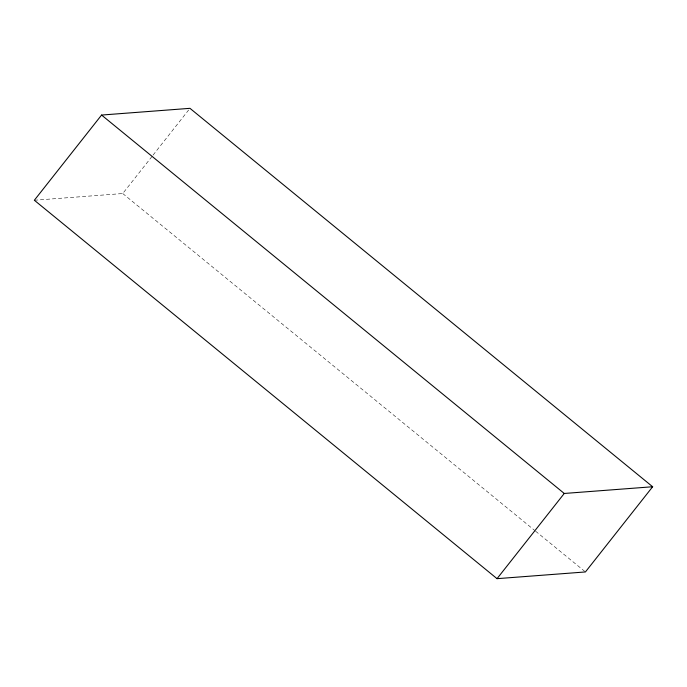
<?xml version="1.0" encoding="UTF-8"?>
<svg xmlns="http://www.w3.org/2000/svg" width="687" height="687" viewBox="0 0 687 687"><rect width="100%" height="100%" fill="white"/><g stroke="black" fill="none" stroke-linecap="round" stroke-linejoin="round"><path stroke-width="0.52" stroke-dasharray="3.44 2.58" d="M34.35 200.252L122.741 193.536L152.402 155.949M153.055 155.107L188.642 110.006M122.741 193.536L534.761 530.51M535.585 531.188L585.427 571.945"/><path stroke-width="1.03" d="M101.573 115.055L34.35 200.252L497.036 578.669L585.427 571.945L652.65 486.748L189.964 108.331L101.573 115.055L564.259 493.464L652.65 486.748M497.036 578.669L564.259 493.464"/></g></svg>
